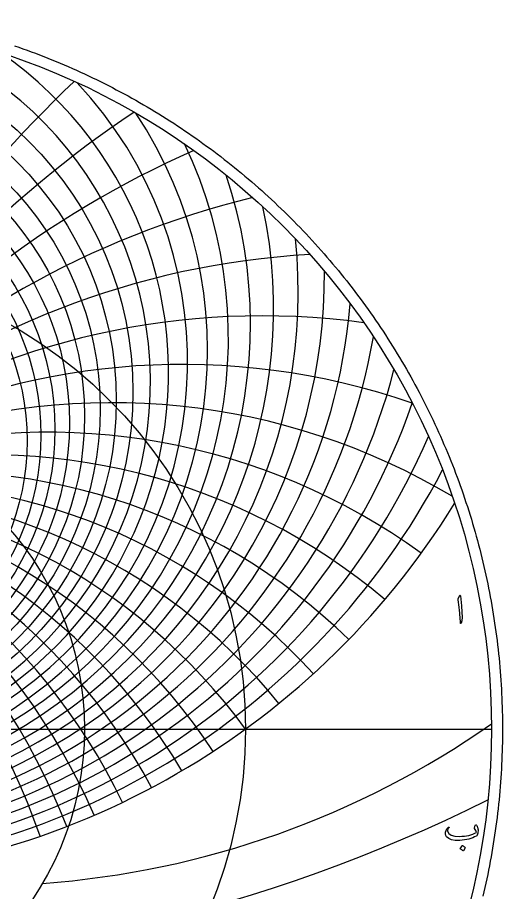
# Model space of a CAD drawing. Header units: millimetres. Extents: x -137 to 137, y -137 to 141.
# Drawn here: x 45.2 to 137.1, y -31 to 135 of the extents above; entities that cross this region are included whole.
import ezdxf

# ---------------------------------------------------------------- set-up
doc = ezdxf.new("R2010")
doc.units = ezdxf.units.MM
for name, color, linetype in [('CUT_OUTER', 1, 'Continuous'), ('ENGRAVE', 7, 'Continuous'), ('ENGRAVE_FINE', 8, 'Continuous'), ('TEXT', 5, 'Continuous')]:
    doc.layers.add(name, color=color, linetype=linetype)

msp = doc.modelspace()

# ---------------------------------------------------------------- linework, layer by layer
at = {"layer": 'CUT_OUTER'}
msp.add_lwpolyline([(44.6, 129.6428), (45.3947, 129.3667), (46.1876, 129.0857), (46.9788, 128.7999), (47.7682, 128.5092), (48.5558, 128.2137), (49.3416, 127.9133), (50.1255, 127.6082), (50.9076, 127.2982), (51.6877, 126.9834), (52.4659, 126.6639), (53.2421, 126.3396), (54.0163, 126.0105), (54.7885, 125.6767), (55.5586, 125.3382), (56.3266, 124.9949), (57.0925, 124.6469), (57.8562, 124.2943), (58.6178, 123.9369), (59.3772, 123.5749), (60.1343, 123.2083), (60.8891, 122.837), (61.6417, 122.4611), (62.392, 122.0805), (63.1399, 121.6954), (63.8854, 121.3057), (64.6285, 120.9114), (65.3692, 120.5126), (66.1074, 120.1092), (66.8431, 119.7013), (67.5763, 119.2889), (68.307, 118.872), (69.0351, 118.4507), (69.7606, 118.0249), (70.4835, 117.5946), (71.2037, 117.1599), (71.9212, 116.7208), (72.6361, 116.2773), (73.3482, 115.8294), (74.0575, 115.3772), (74.7641, 114.9206), (75.4678, 114.4597), (76.1687, 113.9945), (76.8667, 113.525), (77.5618, 113.0512), (78.254, 112.5732), (78.9433, 112.0909), (79.6296, 111.6044), (80.3129, 111.1137), (80.9932, 110.6188), (81.6704, 110.1198), (82.3445, 109.6166), (83.0156, 109.1092), (83.6835, 108.5978), (84.3483, 108.0823), (85.0098, 107.5627), (85.6682, 107.0391), (86.3234, 106.5114), (86.9753, 105.9797), (87.624, 105.4441), (88.2693, 104.9044), (88.9113, 104.3608), (89.55, 103.8133), (90.1853, 103.2619), (90.8172, 102.7066), (91.4457, 102.1474), (92.0707, 101.5844), (92.6923, 101.0176), (93.3104, 100.4469), (93.925, 99.8725), (94.536, 99.2943), (95.1435, 98.7123), (95.7474, 98.1267), (96.3477, 97.5374), (96.9443, 96.9443), (97.5374, 96.3477), (98.1267, 95.7474), (98.7123, 95.1435), (99.2943, 94.536), (99.8725, 93.925), (100.4469, 93.3104), (101.0176, 92.6923), (101.5844, 92.0707), (102.1474, 91.4457), (102.7066, 90.8172), (103.2619, 90.1853), (103.8133, 89.55), (104.3608, 88.9113), (104.9044, 88.2693), (105.4441, 87.624), (105.9797, 86.9753), (106.5114, 86.3234), (107.0391, 85.6682), (107.5627, 85.0098), (108.0823, 84.3483), (108.5978, 83.6835), (109.1092, 83.0156), (109.6166, 82.3445), (110.1198, 81.6704), (110.6188, 80.9932), (111.1137, 80.3129), (111.6044, 79.6296), (112.0909, 78.9433), (112.5732, 78.254), (113.0512, 77.5618), (113.525, 76.8667), (113.9945, 76.1687), (114.4597, 75.4678), (114.9206, 74.7641), (115.3772, 74.0575), (115.8294, 73.3482), (116.2773, 72.6361), (116.7208, 71.9212), (117.1599, 71.2037), (117.5946, 70.4835), (118.0249, 69.7606), (118.4507, 69.0351), (118.872, 68.307), (119.2889, 67.5763), (119.7013, 66.8431), (120.1092, 66.1074), (120.5126, 65.3692), (120.9114, 64.6285), (121.3057, 63.8854), (121.6954, 63.1399), (122.0805, 62.392), (122.4611, 61.6417), (122.837, 60.8891), (123.2083, 60.1343), (123.5749, 59.3772), (123.9369, 58.6178), (124.2943, 57.8562), (124.6469, 57.0925), (124.9949, 56.3266), (125.3382, 55.5586), (125.6767, 54.7885), (126.0105, 54.0163), (126.3396, 53.2421), (126.6639, 52.4659), (126.9834, 51.6877), (127.2982, 50.9076), (127.6082, 50.1255), (127.9133, 49.3416), (128.2137, 48.5558), (128.5092, 47.7682), (128.7999, 46.9788), (129.0857, 46.1876), (129.3667, 45.3947), (129.6428, 44.6), (129.914, 43.8037), (130.1803, 43.0058), (130.4417, 42.2062), (130.6983, 41.405), (130.9499, 40.6023), (131.1965, 39.798), (131.4382, 38.9923), (131.675, 38.185), (131.9068, 37.3764), (132.1337, 36.5663), (132.3556, 35.7549), (132.5725, 34.9421), (132.7844, 34.128), (132.9913, 33.3126), (133.1932, 32.4959), (133.3901, 31.6781), (133.5819, 30.859), (133.7688, 30.0388), (133.9506, 29.2174), (134.1273, 28.395), (134.299, 27.5714), (134.4657, 26.7469), (134.6272, 25.9213), (134.7838, 25.0948), (134.9352, 24.2673), (135.0816, 23.4389), (135.2228, 22.6096), (135.359, 21.7795), (135.4901, 20.9485), (135.6161, 20.1167), (135.737, 19.2842), (135.8528, 18.451), (135.9634, 17.6171), (136.0689, 16.7825), (136.1694, 15.9473), (136.2646, 15.1115), (136.3548, 14.2751), (136.4398, 13.4381), (136.5197, 12.6007), (136.5945, 11.7628), (136.6641, 10.9245), (136.7285, 10.0857), (136.7878, 9.2466), (136.842, 8.4071), (136.891, 7.5673), (136.9349, 6.7272), (136.9736, 5.8868), (137.0071, 5.0463), (137.0355, 4.2055), (137.0587, 3.3646), (137.0768, 2.5236), (137.0897, 1.6824), (137.0974, 0.8412), (137.1, 0), (137.0974, -0.8412), (137.0897, -1.6824), (137.0768, -2.5236), (137.0587, -3.3646), (137.0355, -4.2055), (137.0071, -5.0463), (136.9736, -5.8868), (136.9349, -6.7272), (136.891, -7.5673), (136.842, -8.4071), (136.7878, -9.2466), (136.7285, -10.0857), (136.6641, -10.9245), (136.5945, -11.7628), (136.5197, -12.6007), (136.4398, -13.4381), (136.3548, -14.2751), (136.2646, -15.1115), (136.1694, -15.9473), (136.0689, -16.7825), (135.9634, -17.6171), (135.8528, -18.451), (135.737, -19.2842), (135.6161, -20.1167), (135.4901, -20.9485), (135.359, -21.7795), (135.2228, -22.6096), (135.0816, -23.4389), (134.9352, -24.2673), (134.7838, -25.0948), (134.6272, -25.9213), (134.4657, -26.7469), (134.299, -27.5714), (134.1273, -28.395), (133.9506, -29.2174), (133.7688, -30.0388), (133.5819, -30.859), (133.3901, -31.6781)], dxfattribs=at)
at = {"layer": 'ENGRAVE'}
msp.add_lwpolyline([(-135, 0), (135, 0)], dxfattribs=at)
for centre, radius in [((0, 0), 135), ((0, 58.0969), 55.011), ((0, 0), 88.3696), ((0, 0), 57.8458)]:
    msp.add_circle(centre, radius, dxfattribs=at)
for centre, radius, start, end in [((0, 65.723), 70.3542, 104.436571, 75.563429), ((0, 76.8897), 89.3093, 161.592421, 18.407579), ((0, 93.892), 114.2937, 189.801694, 350.198306), ((0, -64.2043), 109.2308, 36, 144), ((0, -64.2043), 109.2308, 36, 144), ((0, 121.6303), 150.3433, 211.615649, 328.384351), ((37.5752, 140.2327), 169.9597, 274.154376, 304.973846)]:
    msp.add_arc(centre, radius, start, end, dxfattribs=at)
at = {"layer": 'ENGRAVE_FINE'}
for centre, radius in [((0, 63.9637), 67.0496), ((0, 62.3312), 63.8737), ((0, 60.8151), 60.8151), ((0, 59.4064), 57.8639), ((0, 56.8793), 52.248), ((0, 55.7471), 49.5677), ((0, 54.6944), 46.9631)]:
    msp.add_circle(centre, radius, dxfattribs=at)
for centre, radius, start, end in [((0, 67.6207), 73.8001, 124.697096, 55.302904), ((234.2462, -64.2043), 258.4621, 133.628705, 171.759863), ((234.2462, -64.2043), 258.4621, 133.628705, 171.759863), ((0, 69.6702), 77.4015, 136.820891, 43.179109), ((0, 71.8863), 81.1743, 146.343028, 33.656972), ((189.1933, -64.2043), 218.4616, 123.930442, 170.048526), ((189.1933, -64.2043), 218.4616, 123.930442, 170.048526), ((0, 74.2863), 85.1367, 154.435854, 25.564146), ((155.9977, -64.2043), 190.4381, 113.990737, 168.301276), ((155.9977, -64.2043), 190.4381, 113.990737, 168.301276), ((130.1762, -64.2043), 169.933, 103.763547, 166.510928), ((130.1762, -64.2043), 169.933, 103.763547, 166.510928), ((0, 79.7193), 93.7157, 168.076059, 11.923941), ((0, 82.8013), 98.3832, 174.047152, 5.952848), ((109.2308, -64.2043), 154.4757, 93.20425, 164.669682), ((109.2308, -64.2043), 154.4757, 93.20425, 164.669682), ((0, 86.1659), 103.3432, 179.611973, 0.388027), ((0, 89.8489), 108.6324, 184.845211, 355.154789), ((91.6555, -64.2043), 142.5907, 82.274651, 162.768996), ((91.6555, -64.2043), 142.5907, 82.274651, 162.768996), ((-76.4842, -64.2043), 133.3462, 19.200574, 109.04798), ((-76.4842, -64.2043), 133.3462, 19.200574, 109.04798), ((0, 98.3447), 120.3777, 194.523029, 345.476971), ((76.4842, -64.2043), 133.3462, 70.95202, 160.799426), ((76.4842, -64.2043), 133.3462, 70.95202, 160.799426), ((-63.0644, -64.2043), 126.1289, 21.249547, 120.755909), ((-63.0644, -64.2043), 126.1289, 21.249547, 120.755909), ((0, 103.266), 126.9446, 199.041634, 340.958366), ((63.0644, -64.2043), 126.1289, 59.244091, 158.750453), ((63.0644, -64.2043), 126.1289, 59.244091, 158.750453), ((0, 108.7269), 134.0665, 203.383307, 336.616693), ((-50.9352, -64.2043), 120.5228, 23.389741, 125.954858), ((-50.9352, -64.2043), 120.5228, 23.389741, 125.954858), ((50.9352, -64.2043), 120.5228, 54.045142, 156.610259), ((50.9352, -64.2043), 120.5228, 54.045142, 156.610259), ((-39.7568, -64.2043), 116.241, 25.634518, 130.214249), ((-39.7568, -64.2043), 116.241, 25.634518, 130.214249), ((39.7568, -64.2043), 116.241, 49.785751, 154.365482), ((39.7568, -64.2043), 116.241, 49.785751, 154.365482), ((0, 114.8133), 141.8306, 207.568929, 332.431071), ((-29.2683, -64.2043), 113.084, 27.999099, 134.100166), ((-29.2683, -64.2043), 113.084, 27.999099, 134.100166), ((29.2683, -64.2043), 113.084, 45.899834, 152.000901), ((29.2683, -64.2043), 113.084, 45.899834, 152.000901), ((-19.2603, -64.2043), 110.9159, 30.500929, 137.66478), ((-19.2603, -64.2043), 110.9159, 30.500929, 137.66478), ((19.2603, -64.2043), 110.9159, 42.33522, 149.499071), ((19.2603, -64.2043), 110.9159, 42.33522, 149.499071), ((-9.5565, -64.2043), 109.648, 33.160121, 140.952247), ((-9.5565, -64.2043), 109.648, 33.160121, 140.952247), ((9.5565, -64.2043), 109.648, 39.047753, 146.839879), ((9.5565, -64.2043), 109.648, 39.047753, 146.839879), ((0, 256.4585), 301.485, 243.541053, 296.458947)]:
    msp.add_arc(centre, radius, start, end, dxfattribs=at)
at = {"layer": 'TEXT'}
for points in [[(128.92, 25.232), (128.9941, 25.3753), (129.0536, 25.4256), (129.0986, 25.383), (129.1291, 25.2475), (129.3071, 23.3508), (129.4131, 22.1866), (129.4368, 21.2566), (129.3783, 20.5608), (129.2374, 20.0991), (129.2118, 20.0614), (129.1891, 20.0411), (129.1692, 20.0382), (129.1523, 20.0527), (129.1387, 20.0754), (129.1291, 20.1049), (129.1233, 20.1412), (129.1213, 20.1843), (129.1213, 20.5196), (129.1058, 20.8753), (129.0749, 21.2512), (129.0284, 21.6475), (129.0183, 21.7511), (128.9878, 22.0308), (128.937, 22.4866), (128.8658, 23.1185), (128.6955, 24.5198), (128.6916, 24.5943), (128.6955, 24.663), (128.7071, 24.7259), (128.7265, 24.783)], [(132.1367, -18.1968), (132.1887, -18.2621), (132.2364, -18.3342), (132.2797, -18.4131), (132.3186, -18.4987), (132.3532, -18.5906), (132.3835, -18.6884), (132.4093, -18.7919), (132.4309, -18.9013), (132.4589, -19.121), (132.4657, -19.3387), (132.4512, -19.5545), (132.4154, -19.7684), (132.3612, -19.959), (132.2915, -20.1129), (132.2064, -20.23), (132.1057, -20.3103), (131.7864, -20.4792), (131.4477, -20.6297), (131.0896, -20.7618), (130.7122, -20.8755), (130.3154, -20.9698), (129.8993, -21.0439), (129.4638, -21.0976), (129.0089, -21.131), (128.1564, -21.1223), (127.4567, -21.0032), (126.9099, -20.7739), (126.516, -20.4342), (126.3544, -20.1686), (126.2799, -19.8826), (126.2925, -19.5763), (126.3922, -19.2497), (126.4258, -19.1793), (126.4647, -19.1074), (126.509, -19.0341), (126.5586, -18.9594), (126.6135, -18.8831), (126.6738, -18.8055), (126.7393, -18.7264), (126.8102, -18.6458), (126.8339, -18.6231), (126.8586, -18.609), (126.8843, -18.6037), (126.9109, -18.6071), (126.9288, -18.6139), (126.9438, -18.6265), (126.9559, -18.6448), (126.9651, -18.669), (126.9694, -18.6918), (126.967, -18.7136), (126.9578, -18.7344), (126.9418, -18.7542), (126.8756, -18.8331), (126.816, -18.9148), (126.7633, -18.9995), (126.7173, -19.0871), (126.6859, -19.1708), (126.6689, -19.2516), (126.6665, -19.3295), (126.6786, -19.4045), (126.9206, -19.8424), (127.3754, -20.1497), (128.0431, -20.3263), (128.9238, -20.3723), (129.4079, -20.3536), (129.8693, -20.3132), (130.3079, -20.2511), (130.7238, -20.1671), (131.1174, -20.0614), (131.4893, -19.9339), (131.8393, -19.7846), (132.1677, -19.6136), (132.1357, -19.4539), (132.0631, -19.2768), (131.9499, -19.0823), (131.796, -18.8703), (131.7912, -18.85), (131.7922, -18.8123), (131.7989, -18.7571), (131.8115, -18.6845), (131.8149, -18.6773), (131.8173, -18.671), (131.8188, -18.6656), (131.8193, -18.6613), (131.8444, -18.5626), (131.8812, -18.4523), (131.9296, -18.3303), (131.9896, -18.1968), (132.0162, -18.1561), (132.0496, -18.1426), (132.0897, -18.1561), (132.1367, -18.1968)], [(129.4347, -22.1374), (129.4444, -22.1277), (129.458, -22.1219), (129.4754, -22.12), (129.4967, -22.1219), (129.6472, -22.1829), (129.7889, -22.2574), (129.922, -22.3455), (130.0464, -22.4471), (130.0585, -22.4626), (130.0638, -22.4781), (130.0623, -22.4936), (130.0541, -22.509), (129.6902, -23.0974), (129.6767, -23.1115), (129.6593, -23.1148), (129.638, -23.1076), (129.6128, -23.0897), (129.591, -23.0742), (129.5567, -23.051), (129.5097, -23.02), (129.4502, -22.9813), (129.3772, -22.9348), (129.2896, -22.8806), (129.1875, -22.8187), (129.0709, -22.749), (129.0554, -22.7374), (129.0477, -22.7258), (129.0477, -22.7142), (129.0554, -22.7026)]]:
    msp.add_lwpolyline(points, close=True, dxfattribs=at)

doc.saveas('drawing.dxf')
